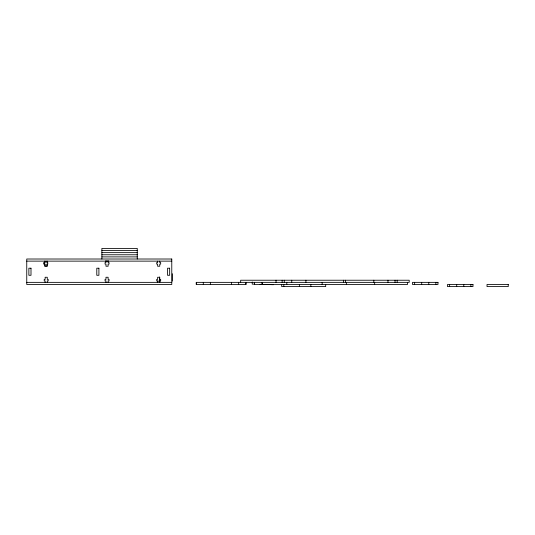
<?xml version="1.0" encoding="UTF-8"?>
<svg xmlns="http://www.w3.org/2000/svg" width="535" height="535" viewBox="0 0 535 535"><rect width="100%" height="100%" fill="white"/><g stroke="black" fill="none" stroke-linecap="round" stroke-linejoin="round"><path stroke-width="0.8" d="M252.273 282.025L252.212 284.145L254.573 284.205M101.884 250.52L137.254 250.52M101.884 252.64L137.254 252.64M101.884 254.767L137.254 254.767M101.884 256.887L137.254 256.887M105.435 261.06L108.699 261.06M26.75 261.133L171.775 261.133M157.531 281.156L160.052 281.156M26.75 282.36L171.775 282.36M260.07 284.352L273.499 284.7M470.853 284.48L470.853 286.599M463.778 284.48L463.778 286.599M456.703 284.48L456.703 286.599M449.627 284.48L449.627 286.599M435.851 282.36L435.851 284.48M428.776 282.36L428.776 284.48M421.7 282.36L421.7 284.48M414.632 282.36L414.632 284.48M407.523 282.36L407.523 284.48L254.413 284.48L254.413 282.36M397.164 280.233L397.164 282.36M395.044 280.233L395.044 282.36M387.969 280.233L387.969 282.36M374.66 282.36L374.66 284.48M373.818 280.233L373.818 282.36M346.366 282.36L346.366 284.48M345.523 280.233L345.523 282.36M343.396 280.233L343.396 282.36M325.695 284.48L325.695 286.599L281.691 286.599L281.691 284.48M322.164 282.36L322.164 284.48M310.835 284.48L310.835 286.599M305.906 280.233L305.906 282.36M299.373 284.48L299.373 286.599M291.756 280.233L291.756 282.36M286.787 282.36L286.787 284.48M284.266 280.233L284.266 282.36M283.811 284.48L283.811 286.599M282.146 280.233L282.146 282.36M276.033 280.233L276.033 282.36M262.491 282.36L262.491 284.48M261.889 282.36L261.889 284.48M246.113 282.36L246.113 284.48L196.218 284.48L196.218 282.36L409.195 282.36L409.195 280.233L240.663 280.233L240.663 282.36M245.739 282.36L245.739 284.48M238.663 282.36L238.663 284.48M231.588 282.36L231.588 284.48M210.369 282.36L210.369 284.48M203.293 282.36L203.293 284.48M196.592 282.36L196.592 284.48M172.31 273.726L172.31 281.156M159.751 261.133L159.751 262.545L160.674 262.545L160.674 264.103L159.751 264.103L159.751 266.229L157.631 266.229L157.631 264.103L156.708 264.103L156.708 262.545L157.631 262.545L157.631 261.133M159.751 282.36L159.751 280.942L160.674 280.942L160.674 279.384L159.751 279.384L159.751 277.264L157.631 277.264L157.631 279.384L156.708 279.384L156.708 280.942L157.631 280.942L157.631 282.36M159.397 277.03L159.397 281.156M137.254 259.014L137.254 248.4L101.884 248.4L101.884 259.014M108.11 261.133L108.11 262.545L109.026 262.545L109.026 264.103L108.11 264.103L108.11 266.229L105.983 266.229L105.983 264.103L105.067 264.103L105.067 262.545L105.983 262.545L105.983 261.133M108.11 282.36L108.11 280.942L109.026 280.942L109.026 279.384L108.11 279.384L108.11 277.264L105.983 277.264L105.983 279.384L105.067 279.384L105.067 280.942L105.983 280.942L105.983 282.36M47.267 261.133L47.267 262.545M47.267 264.103L47.267 266.229L44.726 266.229L44.726 264.103M47.267 282.36L47.267 280.942L48.183 280.942L48.183 279.384L47.267 279.384L47.267 277.264L45.141 277.264L45.141 279.384L44.224 279.384L44.224 280.942L45.141 280.942L45.141 282.36M46.853 261.133L46.853 262.545L47.769 262.545L47.769 264.103L46.853 264.103L46.853 266.229M45.141 261.133L45.141 262.545L43.81 262.545L43.81 264.103L45.141 264.103L45.141 266.229M44.726 261.133L44.726 262.545M44.224 262.545L44.224 264.103M171.775 259.014L26.75 259.014L26.75 284.48L171.775 284.48L171.775 259.014M30.997 268.209L28.87 268.209L28.87 275.284L30.997 275.284L30.997 268.209M98.908 268.209L96.788 268.209L96.788 275.284L98.908 275.284L98.908 268.209M169.655 268.209L167.535 268.209L167.535 275.284L169.655 275.284L169.655 268.209M437.978 282.36L412.505 282.36L412.505 284.48L437.978 284.48L437.978 282.36M472.973 284.48L447.507 284.48L447.507 286.599L472.973 286.599L472.973 284.48M508.25 284.48L487.024 284.48L487.024 286.599L508.25 286.599L508.25 284.48"/></g></svg>
